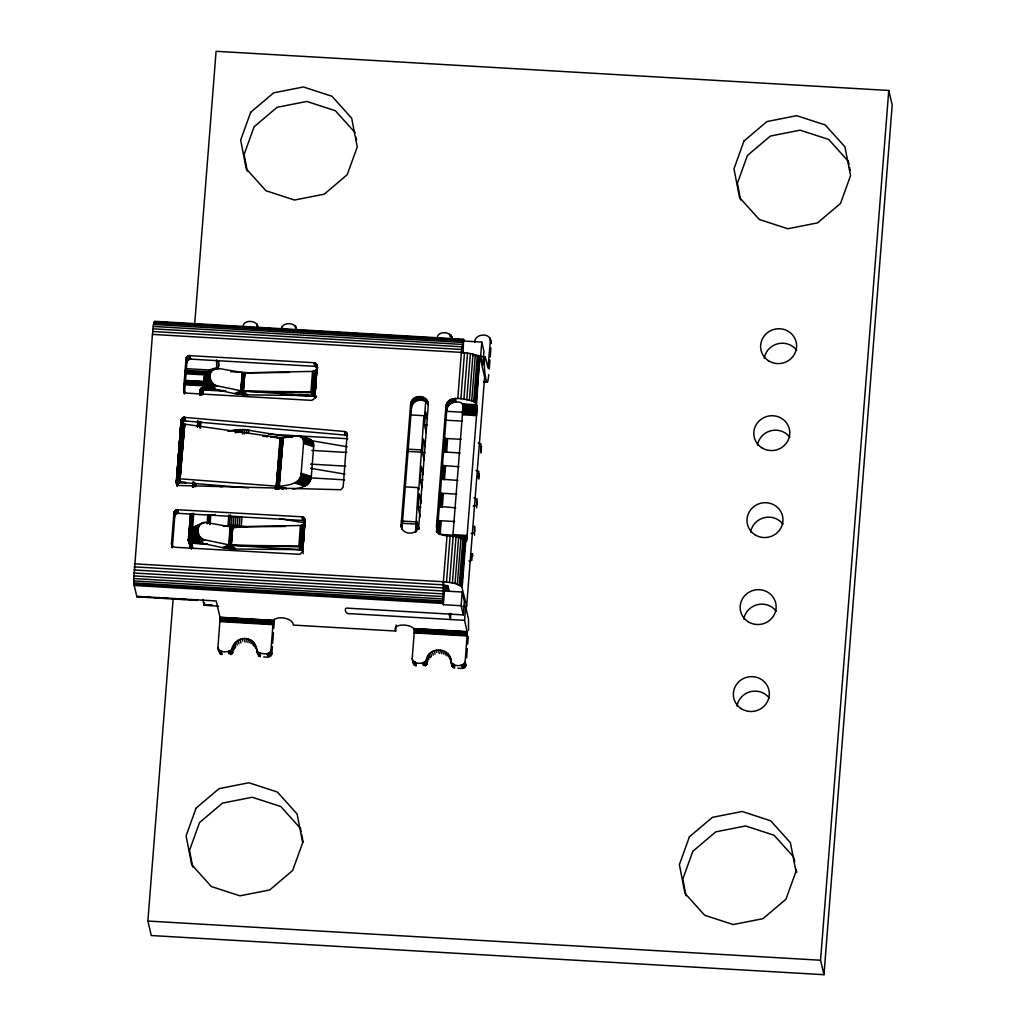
<?xml version="1.0" encoding="UTF-8"?>
<svg xmlns="http://www.w3.org/2000/svg" width="1026" height="1026" viewBox="0 0 1026 1026"><rect width="100%" height="100%" fill="white"/><g stroke="black" fill="none" stroke-linecap="round" stroke-linejoin="round"><path stroke-width="1.5" d="M210.112 387.738L201.647 387.879L200.596 394.805M452.774 537.175L462.405 414.786C461.7 411.208 464.868 404.616 460.969 402.59C455.172 400.73 447.221 403.218 446.759 410.144L437.371 531.494M436.807 529.326C441.026 539.714 454.916 533.61 462.88 538.74C467.946 544.473 466.099 540.433 467.125 535.457L476.526 415.607C477.257 409.438 478.437 400.461 469.395 400.332C461.738 398.511 447.554 395.215 445.9 406.527L436.499 526.376L437.371 531.75M190.682 513.846L188.399 540.125L190.823 548.461L189.874 546.358L190.323 547.243L190.336 543.254M207.508 543.921L191.631 542.998C188.784 542.138 189.913 536.624 190.477 540.779C189.284 542.241 188.22 539.278 189.682 538.932L191.67 513.577M149.95 597.401L136.907 596.811L134.175 585.474L133.803 578.561L152.451 334.399C153.182 331.244 152.605 322.485 154.862 321.805M192.773 547.897L191.593 541.292L193.709 513.526M218.666 650.869L217.974 647.265L220.103 617.767L216.191 600.967L136.74 596.337M218.102 648.445C220.359 652.664 227.926 652.716 231.44 649.984C232.979 642.507 240.597 636.389 248.382 639.108C255.705 640.339 255.012 648.278 258.372 652.664C262.13 653.562 269.723 655.717 270.941 650.356L272.967 624.667C270.62 614.151 293.244 616.818 293.295 625.09L395.703 631.054L396.177 624.962M451.248 661.59C450.927 647.073 427.983 646.034 426.213 660.321C423.558 664.81 412.811 664.297 412.195 658.577L414.209 632.888C418.416 623.539 390.598 622.128 395.703 631.054M450.67 659.167C449.632 666.528 463.495 667.913 465.163 661.655L467.305 632.555L464.56 620.332L349.789 613.651C345.429 615.113 342.902 606.494 348.507 608.213L463.277 614.895L461.11 605.738L443.373 604.699L443.078 603.455L443.142 584.846L447.054 535.585M443.373 604.699L444.45 591.002L443.437 581.742L134.457 563.825M444.155 589.758L447.759 589.976L447.811 585.641L444.207 585.436L447.939 586.321L449.067 590.861M177.177 485.849C175.779 483.041 176.19 477.962 180.422 478.834L279.341 486.375C287.447 485.17 300.849 484.272 301.182 473.255L303.516 443.476C304.825 431.792 289.332 436.537 283.125 438.14L184.718 424.161C181.948 425.392 180.191 418.262 181.589 422.661M292.5 488.927C300.182 488.491 311.096 486.08 311.301 476.5L313.648 446.708C314.995 438.525 304.85 437.461 299.246 435.999M188.515 539.317L188.399 539.958L190.503 513.962M188.694 540.894C196.441 537.085 185.77 540.458 188.669 541.164M468.561 630.426L468.472 618.999L465.624 606.635L462.495 606.456M190.105 542.972C189.002 544.96 190.605 548.166 190.387 547.871M189.656 539.073L190.246 542.818L202.712 543.344M177.011 482.63L176.446 481.117L177.318 484.593L179.832 482.323L184.718 424.161L179.948 479.565C179.537 480.117 175.42 485.131 176.421 481.322L181.153 420.737L176.882 480.142L177.69 483.733L176.6 480.655L181.153 420.737L176.626 480.591L177.434 484.259L176.421 481.322L177.241 485.08M274.34 619.127L273.814 628.284M314.867 394.805L315.457 397.383L313.174 395.587L244.932 394.843L234.569 393.612L210.971 388.572C197.082 383.968 205.675 366.102 218.538 368.437L244.214 372.848L312.545 371.399L313.481 372.22L316.111 370.168L317.034 368.09M304.863 522.721L304.029 524.26L302.811 549.526L304.953 522.183M304.696 523.234L302.811 549.526L304.029 524.26L301.439 525.479L230.696 526.851L229.26 545.062L224.976 548.14L229.503 545.101L227.58 548.5L229.837 545.165L231.26 526.902M315.072 396.216L316.111 370.168L313.315 392.355L314.161 395.946L313.007 392.201L314.123 371.309L312.225 391.945L313.251 395.6L242.508 391.137L217.179 385.827C209.548 384.417 207.085 372.207 214.524 368.86M201.596 388.008C199.211 396.126 208.765 380.89 200.121 390.355C199.942 389.777 201.955 386.712 203.853 387.315C200.25 387.084 199.403 392.06 200.006 394.997M241.277 390.957L242.264 372.695L241.174 390.944L242.264 372.695L240.777 390.855L236.57 393.971L241.354 390.983L243.047 372.797L241.918 391.073L240.815 394.535L242.328 391.111L244.393 372.848L243.034 394.728L242.469 391.137L243.534 372.823L241.918 391.073L239.699 394.42L241.585 391.021L237.07 394.061L241.354 390.983L242.7 372.759L241.277 390.957L236.788 394.01L241.354 390.983L242.508 372.733M199.724 395.241L200.981 388.521L200.57 390.162L200.403 389.341M303.221 550.59L302.632 548.153L304.029 524.26L301.221 546.448L303.26 551.193L302.388 547.627L300.131 546.037L230.965 545.268L205.085 539.907C195.338 538.483 195.684 520.926 206.457 522.529L230.568 526.838M316.944 368.629L314.892 395.433L316.111 370.168L314.469 393.522L315.61 397.729L314.687 394.01L316.111 370.168L313.764 392.676L314.443 396.126L313.315 392.355L314.661 371.143L313.007 392.201L313.866 395.805L312.738 392.086L314.123 371.309L312.738 392.086L313.725 395.741L312.302 391.97L313.52 371.386L312.545 371.399L310.942 391.894L313.174 395.587L311.673 391.894L243.38 391.188L244.816 372.836L289.524 372.438M315.444 397.113L314.713 394.074L316.111 370.168L314.161 393.086L315.085 396.729L314.046 392.971L314.713 396.331L313.764 392.676L312.225 391.945L313.251 395.6M304.389 523.811L302.811 549.526L304.658 523.298M316.47 369.719L314.892 395.433L315.482 397.562L314.854 394.612M285.433 526.453L232.735 526.928L231.286 545.281L301.644 549.821L300.708 546.204L302.029 525.402L300.926 546.294L301.772 549.885L300.528 546.14L302.029 525.402L300.131 546.037L301.477 549.782L300.528 546.14C303.927 562.876 299.797 524.453 302.644 525.209M178.857 482.643L182.846 423.7L177.601 479.386L178.011 483.284L176.882 480.142L182.846 423.7L179.05 478.796L179.653 482.374L179.05 478.796L183.026 423.789L179.05 478.796L183.551 423.982L179.883 480.54M188.399 539.586L190.528 548.102M243.637 372.836L242.38 394.689L244.214 372.848M314.726 371.117L313.238 392.317L314.225 395.972L313.315 392.355L315.226 370.873M304.029 524.26L302.375 547.615L303.068 550.924L302.067 547.166L304.029 524.26L301.682 546.768L302.349 550.218L301.221 546.448L302.567 525.235L300.926 546.294L302.08 550.039L301.157 546.409M468.254 636.556L467.676 644.136M182.564 423.533L176.882 480.142L181.32 421.994L181.64 423.494L181.14 420.955L181.602 423.212M171.509 543.626L173.92 512.808L174.753 510.833L176.626 509.691L301.824 516.809L303.85 517.591L305.004 519.374L302.67 551.257L300.092 554.348L174.766 547.256L172.163 545.87L171.509 543.626L172.368 547.846M176.318 482.233L181.192 420.109L183.705 417.287L344.441 431.484L347.186 433.703L343.184 486.978L340.94 489.735L179.358 485.503C175.51 485.978 175.831 477.629 177.177 486.35M183.59 389.534L186.014 358.715L186.847 356.74L188.707 355.599L313.918 362.717L316.329 363.871L317.175 366.346L314.751 397.165L313.764 399.319L311.571 400.371L186.86 393.163L184.244 391.778L183.59 389.534L184.5 393.689L186.873 362.332L188.091 359.972L190.669 359.113L314.764 366.346L317.509 367.924L316.662 364.294M172.368 547.243L174.779 516.424L175.613 514.449L177.472 513.308L302.683 520.438L305.094 521.58L304.247 517.963M178.011 483.284L177.216 479.732L182.846 423.7L178.806 482.682L177.601 479.386M194.684 324.19L216.088 51.3L888.773 90.468L892.197 104.947L823.981 974.7L151.284 935.532L147.872 921.053L173.15 598.684M192.503 487.286L192.978 482.271M197.223 427.072L197.826 420.468M192.785 486.901L193.17 482.143M197.518 426.688L197.89 421.93M190.939 513.731L188.951 539.086L191.593 541.831L197.941 542.203M193.055 486.799L193.427 482.04M197.774 426.585L198.146 421.827M200.262 394.895C199.48 392.445 200.352 387.046 203.404 389.931L225.617 391.227M205.944 544.049L191.67 543.216L190.079 541.69L189.284 538.996L191.272 513.654M193.388 486.709L193.76 481.951M198.108 426.495L198.48 421.737M193.786 486.645L194.029 483.477M198.505 426.431L198.877 421.673M200.993 394.741L201.481 389.046L203.815 387.302L202.366 387.507M191.118 548.679L189.464 541.1L192.131 513.539M194.235 486.593L194.491 483.426M198.967 426.38L199.339 421.622M201.455 394.689C199.788 388.995 204.482 384.891 210.061 387.905M192.631 513.513L190.644 538.868C192.555 541.279 188.669 542.908 188.412 539.779M194.735 486.568L194.991 483.4M199.467 426.354L199.839 421.596M201.942 394.664C199.506 385.391 209.496 388.803 214.652 389.123M196.402 540.381L191.644 540.112L190.849 539.253L193.157 513.513M195.273 486.568L195.517 483.4M199.865 427.945L200.365 421.596M202.481 394.664C202.314 392.176 204.764 387.341 200.775 389.021M195.825 486.593L196.069 483.426M200.416 427.957L200.916 421.622M203.033 394.689L203.199 389.2M218.051 369.437L218.743 360.472M207.085 523.824L207.803 514.693M207.868 523.042L208.458 515.437L215.345 514.539M208.381 523.055L208.971 515.488M208.881 523.055L209.471 515.488M209.342 523.042L209.945 515.462M209.663 524.517L210.381 515.424M210.048 524.453L210.766 515.373M223.437 526.492L228.016 525.645L228.849 515.052M235.3 432.869L235.531 429.843L244.765 429.586L292.513 437.486M228.016 525.645L229.567 525.427L230.401 514.834M236.839 432.651L237.083 429.625M197.928 529.814L191.721 532.558C191.375 537.034 194.414 541.664 198.877 542.664L224.707 548.102L229.183 545.05L224.476 548.064L228.695 544.947L230.119 526.774M229.567 525.427L231.312 525.286L232.03 516.206M238.596 432.51L238.827 429.484M244.291 372.848L242.854 391.162L245.06 394.843L242.905 391.162L244.393 372.848L242.508 391.137L243.034 394.728M231.312 525.286L233.21 525.235L233.928 516.155M240.494 432.459L240.725 429.432M233.21 525.235L235.21 525.274L235.929 516.193M242.367 434.011L242.726 429.471M247.497 526.954L237.25 525.402L237.968 516.309M244.406 434.139L244.765 429.586M239.276 525.607L239.994 516.527M246.561 432.831L246.791 429.804M241.251 525.889L241.956 516.809M248.523 433.113L248.767 430.086M277.61 489.056L281.175 438.089L276.892 489.043L280.624 438.025L276.404 486.657L274.84 488.889L276.25 486.657L280.06 437.935L270.633 436.884L280.06 437.935M283.702 488.889L278.918 486.478L282.701 438.166L277.918 486.619L280.149 488.466L277.866 486.619L279.995 488.479M272.39 646.418L271.8 653.972L270.941 650.356M272.634 643.392L273.467 632.824M300.464 525.492L298.861 545.973L301.093 549.667L235.518 549L224.707 548.102L229.26 545.062M232.402 526.941L230.824 545.255L233.159 548.948L231.222 545.281L235.518 549L231.286 545.281L299.784 546.807L301.195 525.492M252.704 372.951L244.816 372.836L242.905 391.162L245.24 394.856L243.316 391.188L311.878 392.714L313.289 371.399L313.481 372.22M401.192 524.312L410.592 404.475C411.016 393.471 429.394 394.356 428.252 405.501L418.852 525.35C418.416 536.341 400.05 535.457 401.192 524.312L402.064 529.429L401.204 525.812M402.051 527.941L411.452 408.091C411.772 399.473 425.008 397.011 428.355 404.988L427.509 401.358M415.492 531.955L418.262 487.606L405.539 486.863M418.262 487.606L418.788 489.864L423.892 415.697L409.592 414.863M425.79 400.691L424.431 417.954L423.892 415.697M416.21 531.891L417.043 521.234L418.826 528.775M436.525 531.814L436.884 527.249M437.551 517.938L437.91 513.372M438.679 504.42L439.025 499.854M439.59 492.057L439.949 487.491M457.891 480.437L441.667 479.18L440.705 478.552L441.065 473.986M441.975 461.623L441.731 464.663L442.745 465.483L458.968 466.74M460.046 453.043L444.271 451.915L442.847 451.158L443.091 448.105M443.681 440.5L444.13 434.165M444.733 426.38L445.104 421.712M436.614 531.968L436.973 527.402M439.128 500.008L439.128 506.421L455.749 507.832M440.795 478.706L441.154 474.14M442.937 451.312L443.181 448.272M443.783 440.654L443.886 437.281M436.807 532.135L437.166 527.569M438.846 506.267L439.32 500.175M439.679 495.609L439.628 492.249M440.988 478.873L441.347 474.307M441.706 469.741L442.065 465.176M443.142 451.478L443.373 448.426M443.732 443.86L444.014 437.615M437.102 532.289L437.576 519.797M439.128 506.421L439.91 492.57M441.283 479.027L442.36 465.329M443.437 451.632L444.207 437.781M437.486 532.443L438.064 520.118M439.513 506.575L440.205 492.724M441.667 479.18L442.745 465.483M443.809 451.786L444.502 437.935M437.948 532.584L438.448 520.272M439.974 506.703L440.59 492.878M442.129 479.309L443.206 465.612M444.271 451.915L444.886 438.089M438.474 532.699L438.91 520.4M440.5 506.831L441.052 493.006M442.655 479.437L443.732 465.74M444.797 452.043L445.348 438.217M438.936 534.315L439.436 520.528M441.077 506.921L441.578 493.134M443.232 479.527L444.296 465.83M445.374 452.133L445.874 438.346M440 520.618L439.538 534.392L453.595 535.226M441.68 506.998L442.155 493.224M443.835 479.604L444.912 465.907M445.977 452.209L446.451 438.448M440.154 534.443L441.231 520.746L454.672 521.529M442.296 507.049L443.373 493.352L456.814 494.134M444.45 479.655L445.528 465.958M446.592 452.261L447.669 438.564L461.123 439.346M457.801 398.614L461.597 349.481L463.56 339.273L463.098 353.213M463.508 606.122L466.65 606.315L461.7 586.5L455.031 583.461L446.515 581.999L450.132 535.828M460.879 398.87L464.496 352.713L461.418 352.457M449.542 582.37L453.159 536.213M463.906 399.242L467.523 353.085L464.496 352.713M452.402 582.871L456.019 536.713M466.766 399.742L470.383 353.585L467.523 353.085M450.914 613.42L450.427 619.512L449.144 614.074M455.031 583.461L458.648 537.303M469.395 400.332L473.012 354.175L470.383 353.585M457.34 584.153L460.956 537.996M471.704 401.025L475.32 354.868L473.012 354.175M459.263 584.897L462.88 538.74M473.627 401.769L477.244 355.612L475.32 354.868M460.725 585.692L464.342 539.535M475.089 402.564L478.706 356.407L477.244 355.612M461.7 586.5L465.329 540.343M476.064 403.372L479.693 357.215L478.706 356.407M462.162 587.295L465.778 541.138M476.526 404.167L479.693 357.215M461.11 605.738L462.175 592.04L444.45 591.002M481.784 342.068L483.951 351.238L482.874 364.935L480.707 355.765L481.784 342.068L464.06 341.042M463.277 614.895L464.342 601.198L462.175 592.04M464.56 620.332L465.624 606.635M482.092 356.484L485.234 356.663C482.348 360.536 486.978 396.857 488.722 374.67M466.65 606.315L484.631 377.029L480.142 358.01M474.499 535.239L474.499 526.12L474.82 531.122M476.654 507.844L476.654 498.726L473.884 497.879M478.257 478.18L478.796 471.332L476.026 470.485M476.859 505.1L476.654 498.726M478.911 479.078L479.334 473.602M481.053 451.684L481.489 446.207M474.743 342.44C474.115 334.014 489.017 332.373 490.402 339.786L488.004 368.09L485.234 356.663M466.612 657.73L467.317 648.663M489.248 369.078L489.966 360.023M490.197 356.997L490.903 347.929M823.981 974.7L820.556 960.221L888.773 90.468M346.378 432.356L347.224 435.973L345.3 435.101L184.552 420.904L182.128 423.238L176.882 480.142L181.525 422.43M179.948 479.565L184.052 424.071M200.403 389.893L200.096 390.496L200.596 389.098M281.496 438.128L277.366 486.645L278.431 489.094L277.43 486.645L281.714 438.14L277.918 486.619L281.675 488.799M282.022 438.153L278.136 486.593M286.485 488.709L278.918 486.478L283.009 438.153M176.882 480.142L181.794 422.84M204.597 602.724L204.148 605.353L202.738 599.453M277.52 486.645L281.714 438.14L277.43 486.645L279.11 489.107L277.597 486.645L279.867 488.491M178.806 482.682L178.024 479.116L182.846 423.7M200.557 389.623L203.404 389.931M278.918 486.478L283.125 438.14L279.341 486.375L286.575 488.684M311.673 391.894L313.52 371.386M299.592 545.986L301.439 525.479L300.131 546.037L301.169 549.692M303.132 524.966L301.221 546.448L303.593 524.658M194.889 539.073C188.694 534.803 188.233 546.063 191.093 540.574L188.643 539.227L191.618 540.715L196.376 540.997M276.25 486.657L280.624 438.025M179.55 478.757L184.718 424.161M243.059 391.175L244.816 372.836M230.965 545.268L232.735 526.928L237.468 526.992M188.592 540.561L191.631 539.971L191.503 538.881M232.735 526.928L230.94 548.82L230.375 545.229L231.876 526.928L230.247 548.769L230.234 545.204L228.734 548.628L229.837 545.165M315.687 370.566L313.315 392.355L314.289 396.01M200.968 389.7L202.314 387.636M311.878 392.714L311.981 391.919L312.622 394.356M299.784 546.807L299.9 546.012L300.528 548.448M200.211 389.957L200.339 389.585M243.226 325.396C244.893 319.112 258.757 320.535 257.718 327.871M198.864 525.158L194.004 527.197L191.747 532.302L197.954 529.557M189.938 539.125L190.041 542.113L191.631 542.998L189.374 539.163M437.435 336.695C439.102 330.449 452.966 331.834 451.927 339.183M203.853 387.315L201.352 389.547M190.143 538.894L188.707 539.676L191.259 541.574M275.814 488.979L276.404 486.657M296.193 328.474C295.411 321.984 281.483 321.959 281.445 329.256M231.761 649.522L232.62 653.139L232.145 648.47M425.97 660.834L426.829 664.45L427.226 663.399M136.907 596.811L197.133 600.415L197.569 599.556M202.302 389.906L202.532 389.354C200.955 390.496 205.418 386.481 201.763 387.931M190.887 542.818L191.618 542.985M275.994 488.979L276.956 486.657L277.482 489.069M176.6 480.655L177.434 484.259M235.724 646.534L233.582 650.099L232.722 646.483M200.185 390.355L200.801 389.829M191.567 548.987L190.131 542.703L191.695 547.666M200.878 388.674L201.968 387.713M191.208 543.062L188.912 541.638L190.246 542.497L191.593 541.972L188.861 539.189M189.9 546.268L189.951 545.96M190.079 539.189L189.259 541.728L190.092 542.741M189.31 542.023L190.721 548.294L190.285 547.692M201.186 388.431C205.162 387.828 208.188 387.79 214.767 388.418M191.246 542.754L202.699 542.946M207.137 372.246L215.806 368.462M206.085 373.105L217.166 368.321M205.213 374.169L211.42 371.425M204.533 375.401L210.74 372.656M204.071 376.76L210.279 374.015M203.828 378.209L210.035 375.465M203.815 378.479L210.022 375.721M203.815 379.966L210.022 377.222M204.059 381.467L210.266 378.722M210.728 380.171L204.52 382.916L185.578 381.826M205.213 384.288L211.42 381.544M206.085 385.532L212.292 382.788M207.137 386.61L213.344 383.865M208.329 387.495L214.537 384.737M209.612 388.149L215.819 385.404M210.971 388.572L217.179 385.827M234.569 393.612L240.777 390.855M195.043 526.338L203.725 522.555M194.004 527.197L200.211 524.453M202.597 523.516L205.072 522.414M193.119 528.262L199.326 525.517M192.439 529.493L198.646 526.748M191.977 530.852L198.185 528.108M191.734 534.059L197.941 531.314M191.965 535.559L198.172 532.802M192.439 537.008L198.646 534.264M193.119 538.381L199.326 535.636M194.004 539.625L200.211 536.867M195.055 540.702L201.263 537.945M196.235 541.574L202.443 538.83M197.531 542.241L203.738 539.496M198.877 542.664L205.085 539.907M222.488 547.692L228.695 544.947M191.169 538.868L188.425 540.202M461.982 664.861L463.444 668.362L463.162 664.515M186.168 482.707L177.806 482.707M208.316 371.604L210.958 371.066M202.891 387.559L203.712 387.533L202.045 387.687M191.67 539.586C186.296 540.779 197.005 542.792 197.941 541.664M227.9 431.241L235.531 429.843M220.552 486.58L223.604 486.029M185.334 482.271L177.857 482.015M473.23 506.1L476.115 505.574M471.088 533.494L473.961 532.969M468.933 560.889L471.819 560.363L472.358 553.514L472.883 555.784M234.326 527.672L236.378 527.569M154.413 321.292L463.56 339.273M154.144 321.843L463.765 339.798M153.862 322.908L462.764 340.889M153.554 324.46L462.47 342.44M153.259 326.448L462.162 344.428M152.964 328.82L461.88 346.801M152.694 331.501L461.597 349.481M152.451 334.399L461.418 352.393M473.319 355.342L480.707 355.765M483.721 381.492L487.555 381.646M483.926 382.018L487.286 382.198M186.694 368.68L213.549 370.245M230.67 371.668L252.973 372.964M185.155 370.335L210.433 371.81M185.231 371.797L207.355 373.079M185.347 372.951L205.88 374.144M185.488 373.772L206.021 374.965M185.501 380.441L204.456 381.544M185.539 380.646L204.495 381.749M185.565 380.954L204.52 382.057M185.578 381.351L204.533 382.454M185.565 382.352L206.111 383.557M185.552 382.942L206.085 384.134M183.949 383.455L206.059 384.737M183.911 384.07L207.611 385.455M183.872 384.673L207.56 386.058M214.716 388.739L203.366 388.059M219.372 389.842L203.328 388.597M298.733 394.459L308.249 395.01M462.546 403.962L476.667 404.783M203.443 389.405L225.669 390.701M290.743 394.484L316.136 395.972M462.623 404.424L476.744 405.244M281.175 394.459L316.098 396.485M462.675 405.078L476.795 405.898M462.713 405.924L476.834 406.745M462.726 406.924L476.859 407.745M462.726 408.066L476.846 408.899M462.7 409.323L476.821 410.144M462.649 410.656L476.782 411.477M462.585 412.029L476.718 412.85M446.182 411.285L463.175 412.272M462.508 413.427L476.628 414.248M462.405 414.786L476.526 415.607M445.22 420.16L462.226 421.147M424.059 424.956L427.252 425.149M268.402 434.126L347.852 438.756M408.502 449.196L421.211 449.939M407.45 451.363L421.75 452.197M421.904 452.351L425.097 452.543M311.814 450.414L346.775 452.453M310.737 464.111L345.698 466.15M419.762 479.745L422.956 479.937M309.672 477.808L344.621 479.847M210.074 485.773L222.783 486.516M417.608 507.139L420.801 507.331M401.269 521.016L415.568 521.849M401.807 523.273L416.107 524.106M453.005 534.636L467.125 535.457M452.889 535.944L467.022 536.765M457.481 537.444L466.894 537.996M460.494 538.727L466.766 539.099M463.495 539.868L466.638 540.061M194.85 539.676L191.464 539.278M298.015 549.41L302.773 549.679M134.239 566.865L443.142 584.846M444.168 586.038L447.772 586.244M444.13 586.654L447.734 586.872M444.104 587.27L447.708 587.475M444.091 587.847L447.695 588.052M134.06 569.956L442.963 587.936M444.078 588.373L447.682 588.591M444.091 588.847L447.695 589.065M444.104 589.245L447.708 589.45M444.13 589.552L447.721 589.758M133.919 572.995L442.834 590.976M133.842 575.894L442.745 593.874M133.803 578.561L442.706 596.542M133.829 580.921L442.732 598.902M133.893 582.896L442.796 600.877M134.008 584.422L442.924 602.416M134.175 585.474L443.078 603.455M147.013 596.606L150.181 596.799M164.391 597.619L167.559 597.812M181.769 598.633L184.936 598.825M154.695 597.683L167.328 598.414M172.073 598.684L184.706 599.428M189.438 599.697L197.338 600.159M205.969 604.814L212.356 605.186M204.315 605.032L212.292 605.494M204.11 605.25L218.628 606.071M220.051 617.254L273.019 620.345M414.26 628.566L467.228 631.644M220.077 617.46L273.044 620.55M414.299 628.771L467.266 631.862M220.103 617.767L273.07 620.858M414.324 629.079L467.292 632.157M220.115 618.165L273.083 621.256M414.337 629.477L467.305 632.555M220.128 618.64L273.096 621.718M414.337 629.951L467.305 633.029M220.115 619.178L273.083 622.256M414.324 630.477L467.292 633.568M220.103 619.755L273.07 622.833M414.312 631.054L467.279 634.145M220.077 620.358L273.044 623.449M414.286 631.67L467.253 634.748M220.039 620.974L273.006 624.065M414.248 632.285L467.215 635.363M220 621.589L272.967 624.667M414.209 632.888L467.176 635.979M263.708 656.935L268.004 657.191L267.145 653.575M457.917 668.247L460.789 668.413M147.872 921.053L820.556 960.221M235.21 525.274L237.25 525.402M443.437 581.742L446.515 581.999M179.832 482.323L248.497 487.927M191.67 543.216L192.221 547.82M309.698 440.398L347.198 446.746M310.673 468.318L345.044 474.14M279.816 518.617L304.812 522.85M310.339 439.461L298.207 436.012M478.18 443.091L480.95 443.95L480.95 453.056M301.118 436.704L311.237 439.936M301.901 437.397L312.019 440.641M302.555 438.32L312.673 441.552M303.055 439.41L313.174 442.655M303.388 440.667L313.507 443.899M303.542 442.026L313.661 445.258M303.516 443.476L313.648 446.708M301.182 473.255L311.301 476.5M300.977 474.73L311.096 477.962M300.605 476.192L310.724 479.437M300.054 477.603L310.185 480.848M299.374 478.924L309.493 482.156M298.553 480.117L308.672 483.349M297.63 481.13L307.762 484.362M296.629 481.951L306.761 485.183M295.591 482.553L305.71 485.785M294.526 482.925L304.658 486.157M312.738 392.086L313.866 395.805M188.681 539.945L188.643 539.227M283.625 488.902L278.674 486.529L282.586 438.166L278.636 486.529L281.97 488.761M257.513 651.933L259.219 656.281L258.372 652.664M243.38 391.188L247.612 394.907M254.897 644.072L255.743 647.701L252.947 644.661L252.088 641.045M452.261 666.413L452.979 667.259L452.12 663.642M313.764 392.676L314.713 394.074M355.086 132.649L335.374 110.718L306.812 101.446L277.071 107.32L254.102 126.775L244.085 154.593L247.317 171.214M793.816 857.172L774.091 835.241L745.543 825.968L715.802 831.842L692.832 851.298L682.803 879.102L686.048 895.736M188.848 541.215L190.721 548.307M257.795 654.614L256.718 649.907M179.845 481.925L178.537 478.898L179.332 482.451L178.024 479.116M177.216 479.732L178.28 483.028L177.716 479.309L178.421 480.976M177.665 481.579L177.023 479.963L177.729 483.644M178.999 480.719L179.653 482.374M301.682 546.768L303.003 550.808L302.067 547.166M300.644 546.178L301.644 549.821M314.161 393.086L315.598 397.678L314.738 394.164M315.572 397.601L314.61 393.856L315.341 397.113M303.17 550.436L302.529 547.935L303.26 551.193L302.375 547.615L303.26 551.193M302.657 548.256L303.286 550.847M314.828 394.484L315.444 397.177M302.734 548.577L303.311 550.949M490.069 338.041L491.262 343.402L490.402 339.786M451.453 336.066L452.299 339.683M451.196 335.566L451.773 337.977M450.876 335.104L451.453 337.528M449.516 334.143L450.081 336.554M455.403 398.473L456.262 402.102M454.018 398.498L454.864 402.128M452.646 398.742L453.492 402.359M451.325 399.178L452.184 402.795M450.081 399.807L450.94 403.436M448.965 400.627L449.824 404.244M447.99 401.589L448.837 405.219M447.169 402.692L448.029 406.322M446.541 403.911L447.4 407.527M446.118 405.193L446.977 408.81M445.9 406.527L446.759 410.144M426.803 400.127L427.65 403.757M425.893 399.037L426.752 402.654M424.815 398.101L425.662 401.717M423.584 397.357L424.431 400.974M422.237 396.805L423.097 400.435M427.419 419.211L425.636 411.657L424.559 425.354L426.354 432.908M420.814 396.498L421.673 400.114M419.365 396.408L420.211 400.025M417.903 396.562L418.762 400.178M416.492 396.934L417.338 400.563M415.158 397.537L416.005 401.153M413.94 398.332L414.786 401.961M425.277 446.592L423.494 439.051L422.417 452.748L424.2 460.289M412.862 399.319L413.722 402.936M411.977 400.461L412.837 404.077M411.285 401.717L412.144 405.334M410.823 403.064L411.683 406.694M410.592 404.475L411.452 408.091M436.499 526.376L437.358 529.993M436.525 527.864L437.922 533.135M423.122 473.986L421.34 466.445L420.262 480.142L422.045 487.683M465.163 661.655L466.022 665.284M465.06 662.245L465.714 666.438L464.855 662.822M464.56 663.347L465.022 667.426L464.162 663.809M463.688 664.207L464.547 667.823M462.585 664.745L463.444 668.362M461.367 664.874L462.213 668.503M421.327 502.894L419.198 493.839L418.121 507.537L420.262 516.591M454.197 664.463L454.775 666.874M453.633 664.386L454.492 668.003M453.094 664.22L453.941 667.836M452.581 663.963L453.441 667.593M451.722 663.245L452.581 666.862M450.055 657.204L450.632 659.628M450.927 661.206L452.004 665.912M450.991 661.757L451.568 664.181M449.106 655.383L449.965 659L447.849 653.754M418.595 526.825L419.172 529.236M446.31 652.344L447.156 655.973M444.54 651.228L445.399 654.857M442.604 650.42L443.45 654.037M440.539 649.945L441.398 653.575M438.423 649.83L439.282 653.447M436.306 650.061L436.871 652.472M434.255 650.625L435.114 654.255M432.331 651.536L433.19 655.152M430.587 652.741L431.446 656.371L429.932 657.846L429.086 654.216M427.855 655.922L428.714 659.538M426.944 657.794L427.791 661.411M426.367 659.782L426.931 662.193M426.213 660.321L427.072 663.937M425.649 661.295L426.508 664.912M425.264 661.706L426.111 665.323M424.802 662.052L425.662 665.669M424.302 662.321L425.149 665.938M423.751 662.514L424.328 664.925M423.187 662.604L423.764 665.028M422.622 662.616L423.187 665.04M415.453 662.206L416.312 665.823M414.85 662.116L415.697 665.733M414.26 661.924L415.12 665.553M413.722 661.642L414.581 665.258M413.247 661.27L414.106 664.886M412.85 660.821L413.709 664.45M412.195 658.577L413.055 662.796M346.724 432.754L347.288 435.165M345.954 432.023L346.814 435.64M345.493 431.754L346.352 435.37M344.98 431.574L345.839 435.191M344.441 431.484L345.3 435.101M316.906 364.781L317.65 367.693M316.329 363.871L317.188 367.488M315.931 363.499L316.79 367.116M315.482 363.191L316.341 366.808M314.995 362.947L315.841 366.577M314.456 362.794L315.315 366.423M313.918 362.717L314.764 366.346M295.86 326.73L296.758 330.295M295.142 325.781L295.706 328.192M282.176 326.73L282.74 329.141M304.568 518.386L305.145 520.81M303.85 517.591L304.709 521.208M303.401 517.284L304.26 520.9M302.901 517.04L303.76 520.669M257.231 324.755L258.026 328.256M256.987 324.254L257.564 326.666M302.375 516.886L303.234 520.503M256.667 323.806L257.231 326.217M301.824 516.809L302.683 520.438M302.67 551.257L303.247 553.668M219.115 365.974L218.076 360.883M270.851 650.946L271.698 654.562M270.646 651.51L271.492 655.127M270.338 652.036L270.8 656.127L269.953 652.498M269.479 652.895L270.338 656.525M268.953 653.216L269.517 655.627M268.376 653.434L269.222 657.05L267.76 653.549M189.81 355.496L190.669 359.113M259.988 653.152L260.553 655.563M189.259 355.509L190.118 359.126M259.424 653.075L260.271 656.691M188.707 355.599L189.566 359.228M258.873 652.908L259.732 656.525M188.181 355.778L189.041 359.395M257.911 652.331L258.77 655.947M187.681 356.035L188.54 359.651M256.462 647.868L257.026 650.279M255.846 645.905L256.41 648.317M187.232 356.355L188.091 359.972M256.782 650.458L257.359 652.869M186.847 356.74L187.694 360.37M186.514 357.189L187.373 360.806M253.627 642.443L254.486 646.059M186.27 357.664L187.13 361.293M186.104 358.177L186.95 361.806M186.014 358.715L186.873 362.332M250.331 639.929L251.178 643.546M248.382 639.108L249.241 642.738M246.33 638.647L247.176 642.263M244.201 638.518L245.06 642.135M183.603 390.136L184.462 393.753M242.085 638.749L242.662 641.16M240.046 639.326L240.892 642.943M238.122 640.224L238.968 643.853M184.718 417.223L185.578 420.84M184.205 417.21L185.065 420.84M183.705 417.287L184.552 420.904M236.378 641.442L237.237 645.059M183.218 417.441L184.064 421.058M182.756 417.659L183.616 421.276M182.333 417.954L183.192 421.571M181.974 418.3L182.833 421.93M234.864 642.917L235.441 645.328M181.666 418.711L182.525 422.327M181.435 419.147L182.295 422.763M181.281 419.621L182.128 423.238M181.192 420.109L182.051 423.725M233.633 644.61L234.492 648.227M232.004 649.009L232.851 652.639M231.44 649.984L231.902 654.024L231.042 650.394M230.594 650.74L231.453 654.357M230.081 651.01L230.94 654.639M229.542 651.202L230.119 653.613M228.978 651.305L229.542 653.716M228.4 651.318L228.978 653.729M221.244 650.894L222.103 654.524M220.628 650.805L221.488 654.434M220.051 650.625L220.911 654.242M219.513 650.33L220.372 653.96M219.038 649.958L219.897 653.588M218.628 649.522L219.205 651.933M217.987 647.868L218.884 651.42M177.729 509.589L178.575 513.205M177.165 509.601L178.024 513.218M176.626 509.691L177.472 513.308M176.087 509.871L176.947 513.487M175.6 510.114L176.459 513.744M175.151 510.448L176.01 514.064M174.753 510.833L175.613 514.449M174.433 511.269L175.292 514.898M174.176 511.756L175.036 515.373M174.01 512.269L174.869 515.898M173.92 512.808L174.779 516.424M171.624 544.806L172.201 547.217M314.046 392.971L314.713 396.331M301.965 547.063L302.632 550.423M848.977 164.404L848.387 161.377L828.675 139.433L800.113 130.174L770.372 136.048L747.415 155.49L737.386 183.308L740.618 199.942M849.566 167.418L850.156 170.444M794.111 858.685L794.701 861.712M796.163 869.266L796.753 872.292M355.971 137.189L356.561 140.216M301.093 831.483L300.515 828.457L280.791 806.526L252.242 797.253L222.488 803.127L199.531 822.57L189.502 850.387L192.747 867.021M301.682 834.497L303.157 842.064M177.896 481.348L178.165 483.143M178.152 481.156L178.383 482.951M177.46 481.822L177.69 483.733M216.576 359.908L216.691 368.937M764.28 358.138A18.019 17.391 -13.3 0 1 796.676 350.302M757.457 445.104A18.019 17.391 -13.3 0 1 789.853 437.268M750.634 532.084A18.019 17.391 -13.3 0 1 783.03 524.248M743.812 619.063A18.019 17.391 -13.3 0 1 776.207 611.227M736.989 706.029A18.019 17.391 -13.3 0 1 769.385 698.193M316.752 369.206L314.892 395.433L316.777 369.142M189.284 539.997L190.002 540.548L189.297 539.907M250.677 112.296L240.661 140.1L246.253 168.828L265.965 190.759L294.526 200.032L324.267 194.158L347.224 174.702L357.253 146.898L351.661 118.17L331.949 96.239L303.388 86.966L273.647 92.84L250.677 112.296M196.107 808.09L186.078 835.908L191.67 864.623L211.394 886.567L239.943 895.826L269.684 889.952L292.654 870.51L302.683 842.692L297.091 813.977L277.366 792.034L248.818 782.761L219.064 788.648L196.107 808.09M743.991 141.011L733.962 168.828L739.554 197.543L759.266 219.474L787.827 228.747L817.568 222.873L840.525 203.43L850.554 175.613L844.962 146.885L825.25 124.954L796.689 115.681L766.948 121.555L743.991 141.011M689.408 836.818L679.379 864.623L684.97 893.351L704.695 915.282L733.244 924.554L762.998 918.68L785.954 899.225L795.984 871.407L790.392 842.692L770.667 820.762L742.119 811.489L712.377 817.363L689.408 836.818M267.478 436.601L262.759 436.101L267.491 436.537M282.65 488.722L278.636 486.529L282.663 488.722M232.915 548.936L230.773 545.255L232.915 548.936M768.461 360.716A18.019 17.391 -13.3 0 0 796.548 347.211A18.019 17.391 -13.3 0 0 770.821 330.577A18.019 17.391 -13.3 0 0 768.461 360.716M761.638 447.682A18.019 17.391 -13.3 0 0 789.725 434.19A18.019 17.391 -13.3 0 0 764.011 417.556A18.019 17.391 -13.3 0 0 761.638 447.682M754.815 534.661A18.019 17.391 -13.3 0 0 782.915 521.157A18.019 17.391 -13.3 0 0 757.188 504.535A18.019 17.391 -13.3 0 0 754.815 534.661M747.992 621.641A18.019 17.391 -13.3 0 0 776.092 608.136A18.019 17.391 -13.3 0 0 750.365 591.502A18.019 17.391 -13.3 0 0 747.992 621.641M741.17 708.607A18.019 17.391 -13.3 0 0 769.269 695.115A18.019 17.391 -13.3 0 0 743.542 678.481A18.019 17.391 -13.3 0 0 741.17 708.607"/></g></svg>
